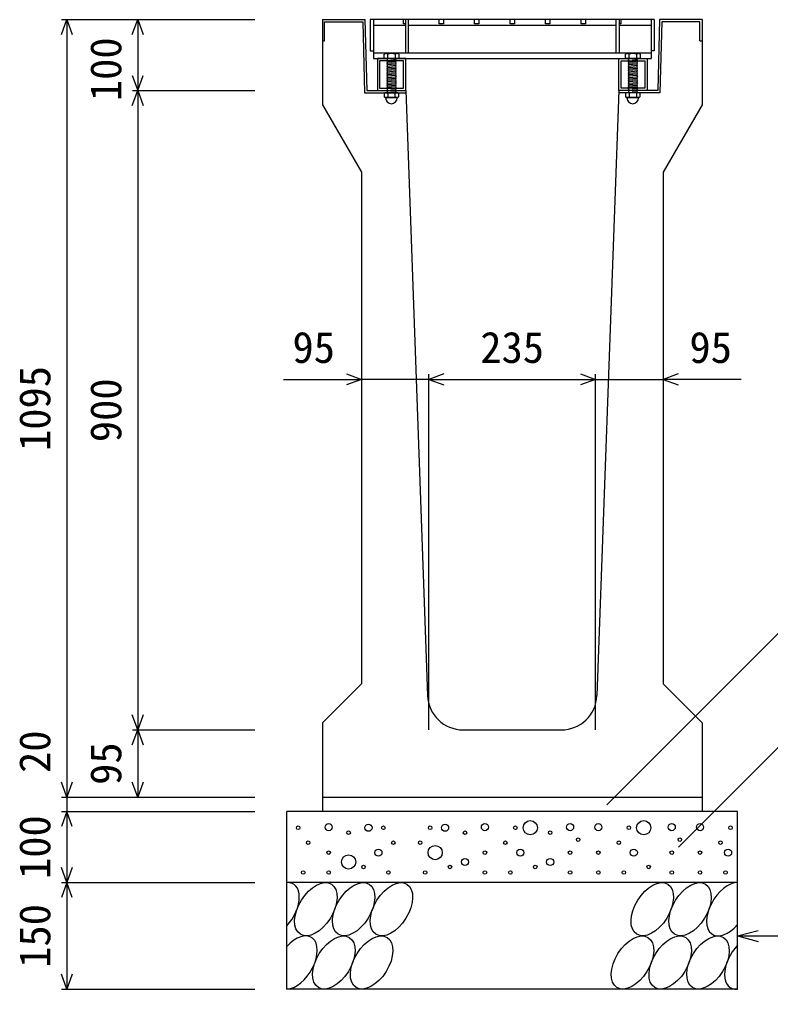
# Model space of a CAD drawing. Units: millimetres, scale not verified. Extents: x -25200 to 25200, y -8910 to 8910.
# Drawn here: x 8812 to 9870, y 462 to 1832 of the extents above; entities that cross this region are included whole.
import ezdxf
from ezdxf.enums import TextEntityAlignment as Align

# ---------------------------------------------------------------- set-up
doc = ezdxf.new("R2010")
doc.units = ezdxf.units.MM
doc.header["$LTSCALE"] = 30
doc.linetypes.add('DOTTED', pattern=[1.75, 0.25, -1.5])
for name, color, linetype, lineweight in [('0-0_DIM', 7, 'Continuous', 25), ('0-2_HATCH', 6, 'Continuous', 25), ('0-5_OUTLINE', 3, 'Continuous', 25)]:
    doc.layers.add(name, color=color, linetype=linetype, lineweight=lineweight)
doc.styles.add('ＭＳ ゴシック', font='')
doc.styles.get('ＭＳ ゴシック').set_extended_font_data('MS Gothic')

msp = doc.modelspace()

# ---------------------------------------------------------------- linework, layer by layer
at = {"layer": '0-0_DIM'}
for p, q in [((8871.1, 1832.11), (9143.6, 1832.11)), ((8878.6, 1832.11), (8878.6, 737.11)), ((8978.6, 1832.11), (8978.6, 1732.11)), ((8971.1, 1732.11), (9143.6, 1732.11)), ((8978.6, 1732.11), (8978.6, 832.11)), ((9388.6, 832.11), (9388.6, 1332.9)), ((9623.6, 832.11), (9623.6, 1332.9)), ((9183.78, 1325.4), (9293.6, 1325.4)), ((9388.6, 1325.4), (9293.6, 1325.4)), ((9388.6, 1325.4), (9623.6, 1325.4)), ((9623.6, 1325.4), (9718.6, 1325.4)), ((9828.42, 1325.4), (9718.6, 1325.4)), ((9954.17, 1041.35), (9639.29, 726.47)), ((8971.1, 832.11), (9143.6, 832.11)), ((8978.6, 832.11), (8978.6, 737.11)), ((9904.17, 830.76), (9740.51, 667.11)), ((8871.1, 737.11), (9143.6, 737.11)), ((8871.1, 717.11), (9143.6, 717.11)), ((8871.1, 617.11), (9143.6, 617.11)), ((8878.6, 617.11), (8878.6, 467.11)), ((9823.6, 542.11), (9852.57, 549.87)), ((9823.6, 542.11), (10256.91, 542.11)), ((9823.6, 542.11), (9852.57, 534.34)), ((8871.1, 467.11), (9143.6, 467.11))]:
    msp.add_line(p, q, dxfattribs=at)
for points in [[(8870.9, 1810.96), (8878.6, 1832.11), (8886.29, 1810.96)], [(8970.9, 1810.96), (8978.6, 1832.11), (8986.29, 1810.96)], [(8970.9, 1753.25), (8978.6, 1732.11), (8986.29, 1753.25)], [(8970.9, 1710.96), (8978.6, 1732.11), (8986.29, 1710.96)], [(9272.45, 1333.1), (9293.6, 1325.4), (9272.45, 1317.7)], [(9409.74, 1333.1), (9388.6, 1325.4), (9409.74, 1317.7)], [(9602.45, 1333.1), (9623.6, 1325.4), (9602.45, 1317.7)], [(9739.74, 1333.1), (9718.6, 1325.4), (9739.74, 1317.7)], [(8986.29, 853.25), (8978.6, 832.11), (8970.9, 853.25)], [(8970.9, 810.96), (8978.6, 832.11), (8986.29, 810.96)], [(8886.29, 758.25), (8878.6, 737.11), (8870.9, 758.25)], [(8986.29, 758.25), (8978.6, 737.11), (8970.9, 758.25)], [(8878.6, 737.11), (8878.6, 717.11), (8878.6, 617.11)], [(8886.29, 695.96), (8878.6, 717.11), (8870.9, 695.96)], [(8886.29, 638.25), (8878.6, 617.11), (8870.9, 638.25)], [(8886.29, 595.96), (8878.6, 617.11), (8870.9, 595.96)], [(8886.29, 488.25), (8878.6, 467.11), (8870.9, 488.25)]]:
    msp.add_lwpolyline(points, dxfattribs=at)
at = {"layer": '0-2_HATCH'}
for p, q in [((9241.8, 1802.11), (9241.8, 1828.91)), ((9241.8, 1828.91), (9295.48, 1828.91)), ((9295.48, 1828.91), (9297.98, 1728.91)), ((9706.1, 1832.11), (9306.1, 1832.11)), ((9310.6, 1832.11), (9310.6, 1777.11)), ((9310.6, 1824.11), (9355.6, 1824.11)), ((9355.6, 1832.11), (9355.6, 1785.11)), ((9360.1, 1785.11), (9360.1, 1832.11)), ((9360.1, 1824.11), (9652.1, 1824.11)), ((9652.1, 1832.11), (9652.1, 1785.11)), ((9656.6, 1832.11), (9656.6, 1785.11)), ((9656.6, 1824.11), (9701.6, 1824.11)), ((9701.6, 1832.11), (9701.6, 1777.11)), ((9716.72, 1828.91), (9714.22, 1728.91)), ((9770.4, 1828.91), (9716.72, 1828.91)), ((9770.4, 1802.11), (9770.4, 1828.91)), ((9238.6, 1802.11), (9241.8, 1802.11)), ((9770.4, 1802.11), (9773.6, 1802.11)), ((9310.6, 1785.11), (9701.6, 1785.11)), ((9327.6, 1784.61), (9325.6, 1783.11)), ((9325.6, 1777.11), (9325.6, 1783.11)), ((9325.92, 1783.38), (9327.6, 1784.61)), ((9344.6, 1784.61), (9327.6, 1784.61)), ((9330.6, 1777.11), (9330.6, 1783.11)), ((9341.6, 1777.11), (9341.6, 1783.11)), ((9346.27, 1783.38), (9344.6, 1784.61)), ((9346.6, 1777.11), (9346.6, 1783.11)), ((9667.6, 1784.61), (9665.6, 1783.11)), ((9665.6, 1777.11), (9665.6, 1783.11)), ((9665.92, 1783.38), (9667.6, 1784.61)), ((9684.6, 1784.61), (9667.6, 1784.61)), ((9670.6, 1777.11), (9670.6, 1783.11)), ((9681.6, 1777.11), (9681.6, 1783.11)), ((9686.27, 1783.38), (9684.6, 1784.61)), ((9686.6, 1777.11), (9686.6, 1783.11)), ((9310.6, 1777.11), (9701.6, 1777.11)), ((9346.6, 1777.11), (9325.6, 1777.11)), ((9329.6, 1777.11), (9342.6, 1777.11)), ((9329.6, 1776.11), (9330.6, 1777.11)), ((9330.6, 1775.11), (9329.6, 1776.11)), ((9329.6, 1774.11), (9330.6, 1775.11)), ((9330.6, 1773.11), (9329.6, 1774.11)), ((9329.6, 1772.11), (9330.6, 1773.11)), ((9342.6, 1773.11), (9329.6, 1772.11)), ((9330.6, 1771.11), (9329.6, 1772.11)), ((9329.6, 1770.11), (9330.6, 1771.11)), ((9342.6, 1771.11), (9329.6, 1770.11)), ((9330.6, 1769.11), (9329.6, 1770.11)), ((9329.6, 1768.11), (9330.6, 1769.11)), ((9342.6, 1769.11), (9329.6, 1768.11)), ((9330.6, 1767.11), (9329.6, 1768.11)), ((9329.6, 1766.11), (9330.6, 1767.11)), ((9342.6, 1767.11), (9329.6, 1766.11)), ((9341.6, 1776.11), (9342.6, 1777.11)), ((9342.6, 1775.11), (9341.6, 1776.11)), ((9341.6, 1772.11), (9342.6, 1773.11)), ((9342.6, 1771.11), (9341.6, 1772.11)), ((9341.6, 1770.11), (9342.6, 1771.11)), ((9342.6, 1769.11), (9341.6, 1770.11)), ((9341.6, 1768.11), (9342.6, 1769.11)), ((9342.6, 1767.11), (9341.6, 1768.11)), ((9686.6, 1777.11), (9665.6, 1777.11)), ((9669.6, 1777.11), (9682.6, 1777.11)), ((9669.6, 1776.11), (9670.6, 1777.11)), ((9670.6, 1775.11), (9669.6, 1776.11)), ((9669.6, 1774.11), (9670.6, 1775.11)), ((9670.6, 1773.11), (9669.6, 1774.11)), ((9669.6, 1772.11), (9670.6, 1773.11)), ((9682.6, 1773.11), (9669.6, 1772.11)), ((9670.6, 1771.11), (9669.6, 1772.11)), ((9669.6, 1770.11), (9670.6, 1771.11)), ((9682.6, 1771.11), (9669.6, 1770.11)), ((9670.6, 1769.11), (9669.6, 1770.11)), ((9669.6, 1768.11), (9670.6, 1769.11)), ((9682.6, 1769.11), (9669.6, 1768.11)), ((9670.6, 1767.11), (9669.6, 1768.11)), ((9669.6, 1766.11), (9670.6, 1767.11)), ((9682.6, 1767.11), (9669.6, 1766.11)), ((9681.6, 1776.11), (9682.6, 1777.11)), ((9682.6, 1775.11), (9681.6, 1776.11)), ((9681.6, 1772.11), (9682.6, 1773.11)), ((9682.6, 1771.11), (9681.6, 1772.11)), ((9681.6, 1770.11), (9682.6, 1771.11)), ((9682.6, 1769.11), (9681.6, 1770.11)), ((9681.6, 1768.11), (9682.6, 1769.11)), ((9682.6, 1767.11), (9681.6, 1768.11)), ((9330.6, 1765.11), (9329.6, 1766.11)), ((9342.6, 1765.11), (9329.6, 1764.11)), ((9329.6, 1764.11), (9330.6, 1765.11)), ((9342.6, 1763.11), (9329.6, 1762.11)), ((9330.6, 1761.11), (9329.6, 1762.11)), ((9342.6, 1761.11), (9329.6, 1760.11)), ((9329.6, 1760.11), (9330.6, 1761.11)), ((9330.6, 1759.11), (9329.6, 1760.11)), ((9342.6, 1759.11), (9329.6, 1758.11)), ((9329.6, 1758.11), (9330.6, 1759.11)), ((9330.6, 1757.11), (9329.6, 1758.11)), ((9342.6, 1757.11), (9329.6, 1756.11)), ((9329.6, 1756.11), (9330.6, 1757.11)), ((9330.6, 1755.11), (9329.6, 1756.11)), ((9342.6, 1755.11), (9329.6, 1754.11)), ((9329.6, 1754.11), (9330.6, 1755.11)), ((9330.6, 1753.11), (9329.6, 1754.11)), ((9341.6, 1764.11), (9342.6, 1765.11)), ((9342.6, 1763.11), (9341.6, 1764.11)), ((9341.6, 1762.11), (9342.6, 1763.11)), ((9342.6, 1761.11), (9341.6, 1762.11)), ((9341.6, 1760.11), (9342.6, 1761.11)), ((9341.6, 1760.11), (9342.6, 1759.11)), ((9341.6, 1758.11), (9342.6, 1759.11)), ((9341.6, 1758.11), (9342.6, 1757.11)), ((9341.6, 1756.11), (9342.6, 1757.11)), ((9341.6, 1756.11), (9342.6, 1755.11)), ((9341.6, 1754.11), (9342.6, 1755.11)), ((9341.6, 1754.11), (9342.6, 1753.11)), ((9670.6, 1765.11), (9669.6, 1766.11)), ((9682.6, 1765.11), (9669.6, 1764.11)), ((9669.6, 1764.11), (9670.6, 1765.11)), ((9682.6, 1763.11), (9669.6, 1762.11)), ((9670.6, 1761.11), (9669.6, 1762.11)), ((9682.6, 1761.11), (9669.6, 1760.11)), ((9669.6, 1760.11), (9670.6, 1761.11)), ((9670.6, 1759.11), (9669.6, 1760.11)), ((9682.6, 1759.11), (9669.6, 1758.11)), ((9669.6, 1758.11), (9670.6, 1759.11)), ((9670.6, 1757.11), (9669.6, 1758.11)), ((9682.6, 1757.11), (9669.6, 1756.11)), ((9669.6, 1756.11), (9670.6, 1757.11)), ((9670.6, 1755.11), (9669.6, 1756.11)), ((9682.6, 1755.11), (9669.6, 1754.11)), ((9669.6, 1754.11), (9670.6, 1755.11)), ((9670.6, 1753.11), (9669.6, 1754.11)), ((9681.6, 1764.11), (9682.6, 1765.11)), ((9682.6, 1763.11), (9681.6, 1764.11)), ((9681.6, 1762.11), (9682.6, 1763.11)), ((9682.6, 1761.11), (9681.6, 1762.11)), ((9681.6, 1760.11), (9682.6, 1761.11)), ((9681.6, 1760.11), (9682.6, 1759.11)), ((9681.6, 1758.11), (9682.6, 1759.11)), ((9681.6, 1758.11), (9682.6, 1757.11)), ((9681.6, 1756.11), (9682.6, 1757.11)), ((9681.6, 1756.11), (9682.6, 1755.11)), ((9681.6, 1754.11), (9682.6, 1755.11)), ((9681.6, 1754.11), (9682.6, 1753.11)), ((9342.6, 1753.11), (9329.6, 1752.11)), ((9329.6, 1752.11), (9330.6, 1753.11)), ((9330.6, 1751.11), (9329.6, 1752.11)), ((9342.6, 1751.11), (9329.6, 1750.11)), ((9329.6, 1750.11), (9330.6, 1751.11)), ((9330.6, 1749.11), (9329.6, 1750.11)), ((9342.6, 1749.11), (9329.6, 1748.11)), ((9329.6, 1748.11), (9330.6, 1749.11)), ((9330.6, 1747.11), (9329.6, 1748.11)), ((9342.6, 1747.11), (9329.6, 1746.11)), ((9329.6, 1746.11), (9330.6, 1747.11)), ((9330.6, 1745.11), (9329.6, 1746.11)), ((9342.6, 1745.11), (9329.6, 1744.11)), ((9329.6, 1744.11), (9330.6, 1745.11)), ((9330.6, 1743.11), (9329.6, 1744.11)), ((9342.6, 1743.11), (9329.6, 1742.11)), ((9329.6, 1742.11), (9330.6, 1743.11)), ((9330.6, 1741.11), (9329.6, 1742.11)), ((9342.6, 1741.11), (9329.6, 1740.11)), ((9329.6, 1740.11), (9330.6, 1741.11)), ((9330.6, 1739.11), (9329.6, 1740.11)), ((9341.6, 1752.11), (9342.6, 1753.11)), ((9341.6, 1752.11), (9342.6, 1751.11)), ((9341.6, 1750.11), (9342.6, 1751.11)), ((9341.6, 1750.11), (9342.6, 1749.11)), ((9341.6, 1748.11), (9342.6, 1749.11)), ((9341.6, 1748.11), (9342.6, 1747.11)), ((9341.6, 1746.11), (9342.6, 1747.11)), ((9341.6, 1746.11), (9342.6, 1745.11)), ((9341.6, 1744.11), (9342.6, 1745.11)), ((9341.6, 1744.11), (9342.6, 1743.11)), ((9341.6, 1742.11), (9342.6, 1743.11)), ((9341.6, 1742.11), (9342.6, 1741.11)), ((9341.6, 1740.11), (9342.6, 1741.11)), ((9341.6, 1740.11), (9342.6, 1739.11)), ((9682.6, 1753.11), (9669.6, 1752.11)), ((9669.6, 1752.11), (9670.6, 1753.11)), ((9670.6, 1751.11), (9669.6, 1752.11)), ((9682.6, 1751.11), (9669.6, 1750.11)), ((9669.6, 1750.11), (9670.6, 1751.11)), ((9670.6, 1749.11), (9669.6, 1750.11)), ((9682.6, 1749.11), (9669.6, 1748.11)), ((9669.6, 1748.11), (9670.6, 1749.11)), ((9670.6, 1747.11), (9669.6, 1748.11)), ((9682.6, 1747.11), (9669.6, 1746.11)), ((9669.6, 1746.11), (9670.6, 1747.11)), ((9670.6, 1745.11), (9669.6, 1746.11)), ((9682.6, 1745.11), (9669.6, 1744.11)), ((9669.6, 1744.11), (9670.6, 1745.11)), ((9670.6, 1743.11), (9669.6, 1744.11)), ((9682.6, 1743.11), (9669.6, 1742.11)), ((9669.6, 1742.11), (9670.6, 1743.11)), ((9670.6, 1741.11), (9669.6, 1742.11)), ((9682.6, 1741.11), (9669.6, 1740.11)), ((9669.6, 1740.11), (9670.6, 1741.11)), ((9670.6, 1739.11), (9669.6, 1740.11)), ((9681.6, 1752.11), (9682.6, 1753.11)), ((9681.6, 1752.11), (9682.6, 1751.11)), ((9681.6, 1750.11), (9682.6, 1751.11)), ((9681.6, 1750.11), (9682.6, 1749.11)), ((9681.6, 1748.11), (9682.6, 1749.11)), ((9681.6, 1748.11), (9682.6, 1747.11)), ((9681.6, 1746.11), (9682.6, 1747.11)), ((9681.6, 1746.11), (9682.6, 1745.11)), ((9681.6, 1744.11), (9682.6, 1745.11)), ((9681.6, 1744.11), (9682.6, 1743.11)), ((9681.6, 1742.11), (9682.6, 1743.11)), ((9681.6, 1742.11), (9682.6, 1741.11)), ((9681.6, 1740.11), (9682.6, 1741.11)), ((9681.6, 1740.11), (9682.6, 1739.11)), ((9297.98, 1728.91), (9356.21, 1728.91)), ((9326.46, 1728.89), (9325.59, 1728.24)), ((9325.59, 1728.24), (9325.59, 1723.06)), ((9345.14, 1728.89), (9326.46, 1728.89)), ((9342.6, 1739.11), (9329.6, 1738.11)), ((9329.6, 1738.11), (9330.6, 1739.11)), ((9330.6, 1737.11), (9329.6, 1738.11)), ((9342.6, 1737.11), (9329.6, 1736.11)), ((9329.6, 1736.11), (9330.6, 1737.11)), ((9330.6, 1735.11), (9329.6, 1736.11)), ((9329.6, 1734.11), (9330.6, 1735.11)), ((9330.6, 1733.11), (9329.6, 1734.11)), ((9329.6, 1732.11), (9330.6, 1733.11)), ((9330.6, 1731.11), (9329.6, 1732.11)), ((9329.6, 1730.11), (9330.6, 1731.11)), ((9330.6, 1729.11), (9329.6, 1730.11)), ((9330.38, 1728.89), (9330.6, 1729.11)), ((9330.7, 1728.24), (9330.7, 1723.06)), ((9340.9, 1728.24), (9340.9, 1723.06)), ((9341.6, 1738.11), (9342.6, 1739.11)), ((9341.6, 1738.11), (9342.6, 1737.11)), ((9341.6, 1736.11), (9342.6, 1737.11)), ((9341.6, 1736.11), (9342.6, 1735.11)), ((9341.6, 1734.11), (9342.6, 1735.11)), ((9341.6, 1734.11), (9342.6, 1733.11)), ((9341.6, 1732.11), (9342.6, 1733.11)), ((9341.6, 1732.11), (9342.6, 1731.11)), ((9341.6, 1730.11), (9342.6, 1731.11)), ((9341.6, 1730.11), (9342.6, 1729.11)), ((9342.38, 1728.89), (9342.6, 1729.11)), ((9345.14, 1728.89), (9346, 1728.24)), ((9346, 1728.24), (9346, 1723.06)), ((9714.22, 1728.91), (9656.1, 1728.91)), ((9666.46, 1728.89), (9665.59, 1728.24)), ((9665.59, 1728.24), (9665.59, 1723.06)), ((9685.14, 1728.89), (9666.46, 1728.89)), ((9682.6, 1739.11), (9669.6, 1738.11)), ((9669.6, 1738.11), (9670.6, 1739.11)), ((9670.6, 1737.11), (9669.6, 1738.11)), ((9682.6, 1737.11), (9669.6, 1736.11)), ((9669.6, 1736.11), (9670.6, 1737.11)), ((9670.6, 1735.11), (9669.6, 1736.11)), ((9669.6, 1734.11), (9670.6, 1735.11)), ((9670.6, 1733.11), (9669.6, 1734.11)), ((9669.6, 1732.11), (9670.6, 1733.11)), ((9670.6, 1731.11), (9669.6, 1732.11)), ((9669.6, 1730.11), (9670.6, 1731.11)), ((9670.6, 1729.11), (9669.6, 1730.11)), ((9670.38, 1728.89), (9670.6, 1729.11)), ((9670.7, 1728.24), (9670.7, 1723.06)), ((9680.9, 1728.24), (9680.9, 1723.06)), ((9681.6, 1738.11), (9682.6, 1739.11)), ((9681.6, 1738.11), (9682.6, 1737.11)), ((9681.6, 1736.11), (9682.6, 1737.11)), ((9681.6, 1736.11), (9682.6, 1735.11)), ((9681.6, 1734.11), (9682.6, 1735.11)), ((9681.6, 1734.11), (9682.6, 1733.11)), ((9681.6, 1732.11), (9682.6, 1733.11)), ((9681.6, 1732.11), (9682.6, 1731.11)), ((9681.6, 1730.11), (9682.6, 1731.11)), ((9681.6, 1730.11), (9682.6, 1729.11)), ((9682.38, 1728.89), (9682.6, 1729.11)), ((9685.14, 1728.89), (9686, 1728.24)), ((9686, 1728.24), (9686, 1723.06)), ((9327.28, 1722.08), (9325.59, 1723.06)), ((9327.28, 1721.76), (9327.28, 1722.08)), ((9344.31, 1722.08), (9327.28, 1722.08)), ((9344.31, 1721.76), (9327.28, 1721.76)), ((9344.31, 1722.08), (9346, 1723.06)), ((9344.31, 1721.76), (9344.31, 1722.08)), ((9667.28, 1722.08), (9665.59, 1723.06)), ((9667.28, 1721.76), (9667.28, 1722.08)), ((9684.31, 1722.08), (9667.28, 1722.08)), ((9684.31, 1721.76), (9667.28, 1721.76)), ((9684.31, 1722.08), (9686, 1723.06)), ((9684.31, 1721.76), (9684.31, 1722.08))]:
    msp.add_line(p, q, dxfattribs=at)
at = {"layer": '0-2_HATCH', "linetype": 'DOTTED'}
for p, q in [((9342.6, 1777.11), (9329.6, 1776.11)), ((9342.6, 1775.11), (9329.6, 1774.11)), ((9682.6, 1777.11), (9669.6, 1776.11)), ((9682.6, 1775.11), (9669.6, 1774.11)), ((9342.6, 1735.11), (9329.6, 1734.11)), ((9342.6, 1733.11), (9329.6, 1732.11)), ((9342.6, 1731.11), (9329.6, 1730.11)), ((9682.6, 1735.11), (9669.6, 1734.11)), ((9682.6, 1733.11), (9669.6, 1732.11)), ((9682.6, 1731.11), (9669.6, 1730.11))]:
    msp.add_line(p, q, dxfattribs=at)
at = {"layer": '0-2_HATCH'}
for points in [[(9306.1, 1832.11), (9306.1, 1788.11), (9310.6, 1788.11)], [(9355.6, 1826.11), (9353.1, 1826.11), (9353.1, 1832.11)], [(9409.1, 1832.11), (9409.1, 1826.11), (9403.1, 1826.11), (9403.1, 1832.11)], [(9459.1, 1832.11), (9459.1, 1826.11), (9453.1, 1826.11), (9453.1, 1832.11)], [(9509.1, 1832.11), (9509.1, 1826.11), (9503.1, 1826.11), (9503.1, 1832.11)], [(9559.1, 1832.11), (9559.1, 1826.11), (9553.1, 1826.11), (9553.1, 1832.11)], [(9609.1, 1832.11), (9609.1, 1826.11), (9603.1, 1826.11), (9603.1, 1832.11)], [(9659.1, 1832.11), (9659.1, 1826.11), (9656.6, 1826.11)], [(9706.1, 1832.11), (9706.1, 1788.11), (9701.6, 1788.11)], [(9342.6, 1773.11), (9341.6, 1774.11), (9342.6, 1775.11)], [(9342.6, 1765.11), (9341.6, 1766.11), (9342.6, 1767.11)], [(9682.6, 1773.11), (9681.6, 1774.11), (9682.6, 1775.11)], [(9682.6, 1765.11), (9681.6, 1766.11), (9682.6, 1767.11)], [(9329.6, 1762.11), (9330.6, 1763.11), (9329.6, 1764.11)], [(9669.6, 1762.11), (9670.6, 1763.11), (9669.6, 1764.11)]]:
    msp.add_lwpolyline(points, dxfattribs=at)
for points in [[(9316.1, 1777.11), (9316.1, 1732.11), (9356.1, 1732.11), (9356.1, 1777.11)], [(9319.3, 1773.91), (9319.3, 1735.31), (9352.9, 1735.31), (9352.9, 1773.91)], [(9696.1, 1777.11), (9696.1, 1732.11), (9656.1, 1732.11), (9656.1, 1777.11)], [(9692.9, 1773.91), (9692.9, 1735.31), (9659.3, 1735.31), (9659.3, 1773.91)]]:
    msp.add_lwpolyline(points, close=True, dxfattribs=at)
for centre, radius in [((9247.49, 695.16), 5), ((9303.57, 694.29), 5), ((9411.48, 694.29), 5), ((9467.56, 695.16), 5), ((9531.48, 694.29), 10), ((9587.56, 695.16), 5), ((9627.4, 695.16), 5), ((9691.33, 694.29), 10), ((9730.81, 695.16), 5), ((9770.66, 695.16), 5), ((9204.6, 694.29), 2.5), ((9275.53, 687.28), 2.5), ((9324.6, 694.29), 2.5), ((9390.45, 694.29), 2.5), ((9439.52, 687.28), 2.5), ((9510.45, 694.29), 2.5), ((9559.52, 687.28), 2.5), ((9670.3, 694.29), 2.5), ((9813.55, 694.29), 2.5), ((9218.62, 673.27), 2.5), ((9338.62, 673.27), 2.5), ((9376.43, 673.27), 2.5), ((9496.43, 673.27), 2.5), ((9598.9, 677.59), 2.5), ((9656.28, 673.27), 2.5), ((9742.15, 677.59), 2.5), ((9799.53, 673.27), 2.5), ((9247.49, 659.27), 2.5), ((9317.59, 659.27), 5), ((9397.46, 659.27), 10), ((9467.56, 659.27), 2.5), ((9517.46, 659.27), 5), ((9587.56, 659.27), 2.5), ((9627.4, 659.27), 2.5), ((9677.31, 659.27), 5), ((9730.81, 659.27), 2.5), ((9770.66, 659.27), 2.5), ((9810.18, 659.27), 5), ((9275.53, 646.14), 10), ((9439.52, 646.14), 5), ((9559.52, 646.14), 5), ((9211.61, 631.25), 2.5), ((9247.49, 631.25), 2.5), ((9296.56, 639.13), 2.5), ((9331.61, 631.25), 2.5), ((9383.44, 631.25), 2.5), ((9418.49, 639.13), 2.5), ((9467.56, 631.25), 2.5), ((9503.44, 631.25), 2.5), ((9538.49, 639.13), 2.5), ((9587.56, 631.25), 2.5), ((9627.4, 631.25), 2.5), ((9663.29, 631.25), 2.5), ((9698.34, 639.13), 2.5), ((9730.81, 631.25), 2.5), ((9770.66, 631.25), 2.5), ((9806.54, 631.25), 2.5)]:
    msp.add_circle(centre, radius, dxfattribs=at)
for centre, radius, start, end in [((9328.1, 1780.48), 3.62, 46.39563, 133.60437), ((9336.1, 1768.48), 15.62, 69.39075, 110.60925), ((9344.1, 1780.48), 3.62, 46.39563, 133.60437), ((9668.1, 1780.48), 3.62, 46.39563, 133.60437), ((9676.1, 1768.48), 15.62, 69.39075, 110.60925), ((9684.1, 1780.48), 3.62, 46.39563, 133.60437), ((9328.15, 1723.54), 5.35, 61.49832, 118.50684), ((9335.8, 1708.47), 20.42, 75.52621, 104.47362), ((9343.45, 1723.54), 5.35, 61.49231, 118.50169), ((9668.15, 1723.54), 5.35, 61.49832, 118.50684), ((9675.8, 1708.47), 20.42, 75.52621, 104.47362), ((9683.45, 1723.54), 5.35, 61.49231, 118.50169), ((9328.15, 1727.75), 5.35, 241.49843, 298.50089), ((9335.8, 1721.76), 8.19, 180, 359.99995), ((9335.8, 1742.82), 20.42, 255.52638, 284.47374), ((9343.45, 1727.76), 5.35, 241.49989, 298.5), ((9668.15, 1727.75), 5.35, 241.49843, 298.50089), ((9675.8, 1721.76), 8.19, 180, 359.99995), ((9675.8, 1742.82), 20.42, 255.52638, 284.47374), ((9683.45, 1727.76), 5.35, 241.49989, 298.5)]:
    msp.add_arc(centre, radius, start, end, dxfattribs=at)
for centre, start_param, end_param in [((9176.23, 579.59), 4.385593, 6.6745444), ((9809.74, 579.59), 0.3357715, 4.4411806), ((9201.55, 504.6), 3.5111464, 7.548991), ((9835.06, 504.6), 1.2110787, 3.5658734)]:
    msp.add_ellipse(centre, major_axis=(21.81, 35.31), ratio=0.5792, start_param=start_param, end_param=end_param, dxfattribs=at)
for centre in [(9229.44, 579.59), (9282.65, 579.59), (9335.86, 579.59), (9703.32, 579.59), (9756.53, 579.59), (9254.76, 504.6), (9307.97, 504.6), (9675.43, 504.6), (9728.64, 504.6), (9781.85, 504.6)]:
    msp.add_ellipse(centre, major_axis=(21.81, 35.31), ratio=0.5792, dxfattribs=at)
at = {"layer": '0-5_OUTLINE'}
for p, q in [((9238.6, 1832.11), (9238.6, 1712.11)), ((9238.6, 1832.11), (9298.6, 1832.11)), ((9298.6, 1832.11), (9301.1, 1732.11)), ((9713.6, 1832.11), (9711.1, 1732.11)), ((9773.6, 1832.11), (9713.6, 1832.11)), ((9656.1, 1732.11), (9625.34, 880.3)), ((9711.1, 1732.11), (9656.1, 1732.11)), ((9718.6, 1617.11), (9718.6, 897.11)), ((9238.6, 842.11), (9293.6, 897.11)), ((9773.6, 842.11), (9718.6, 897.11)), ((9238.6, 842.11), (9238.6, 717.11)), ((9773.6, 842.11), (9773.6, 717.11)), ((9436.82, 832.11), (9575.37, 832.11)), ((9238.6, 737.11), (9773.6, 737.11)), ((9823.6, 717.11), (9188.6, 717.11)), ((9823.6, 467.11), (9823.6, 717.11)), ((9823.6, 617.11), (9188.6, 617.11))]:
    msp.add_line(p, q, dxfattribs=at)
for points in [[(9773.6, 1832.11), (9773.6, 1712.11), (9718.6, 1617.11)], [(9301.1, 1732.11), (9356.1, 1732.11), (9386.86, 880.3)], [(9238.6, 1712.11), (9293.6, 1617.11), (9293.6, 897.11)], [(9823.6, 467.11), (9188.6, 467.11), (9188.6, 717.11)]]:
    msp.add_lwpolyline(points, dxfattribs=at)
for centre, start, end in [((9436.82, 882.11), 182.06812, 270), ((9575.37, 882.11), 270, 357.93185)]:
    msp.add_arc(centre, 50, start, end, dxfattribs=at)

# ---------------------------------------------------------------- texts
at = {"layer": '0-0_DIM', "style": 'ＭＳ ゴシック'}
for s, p in [('100', (8968.6, 1717.11)), ('1095', (8868.6, 1224.61)), ('900', (8968.6, 1237.11)), ('20', (8868.6, 771.42)), ('95', (8968.6, 754.61)), ('100', (8868.6, 622.11)), ('150', (8868.6, 497.11))]:
    msp.add_text(s, height=43.99, rotation=90, dxfattribs=at).set_placement(p, align=Align.BOTTOM_LEFT)
for s, p in [('95', (9196.49, 1335.4)), ('235', (9461.1, 1335.4)), ('95', (9755.7, 1335.4))]:
    msp.add_text(s, height=43.99, dxfattribs=at).set_placement(p, align=Align.BOTTOM_LEFT)

doc.saveas('drawing.dxf')
